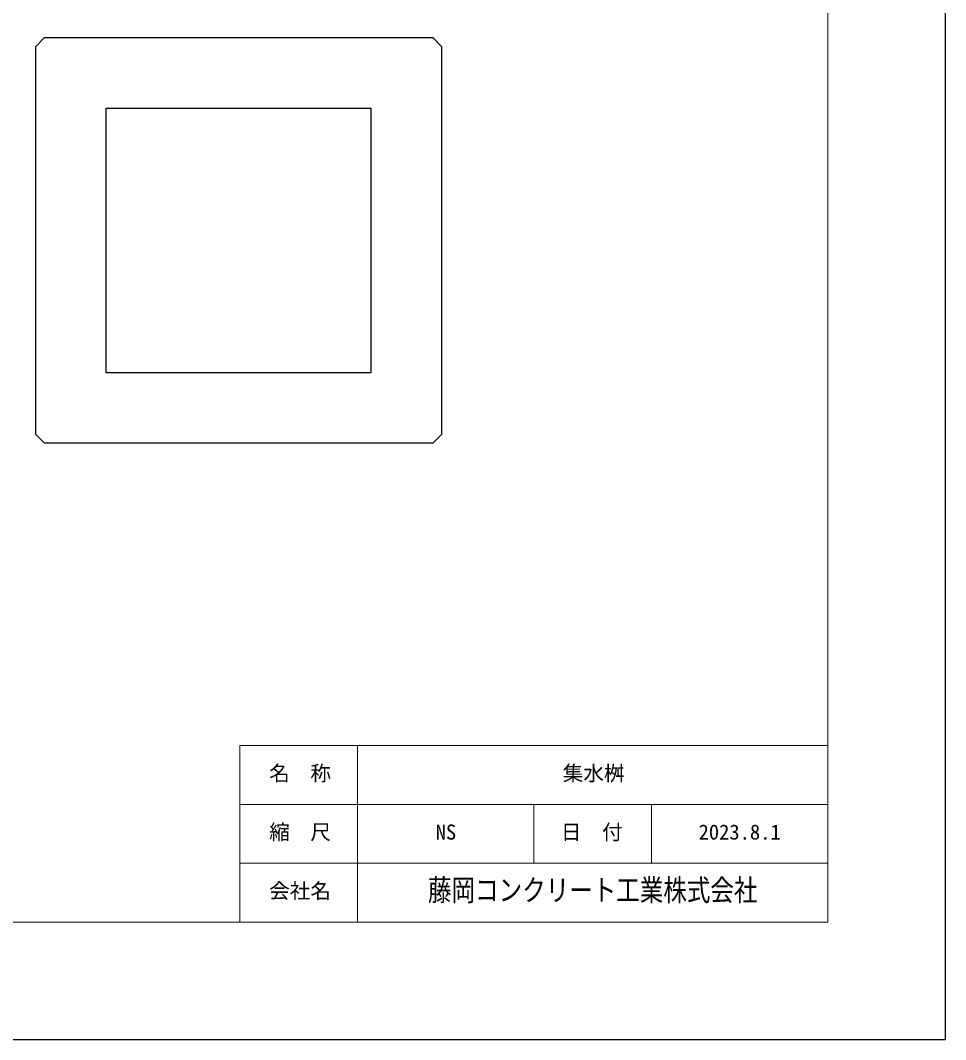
# Model space of a CAD drawing. Units: millimetres, scale not verified. Extents: x -4200 to 4200, y -2970 to 2970.
# Drawn here: x 2627 to 4200, y -2970 to -1236 of the extents above; entities that cross this region are included whole.
import ezdxf
from ezdxf.enums import TextEntityAlignment as Align

# ---------------------------------------------------------------- set-up
doc = ezdxf.new("R2010")
doc.units = ezdxf.units.MM
doc.header["$LTSCALE"] = 10
for name, color, linetype, lineweight in [('0-1_Defpoints', 5, 'Continuous', 25), ('0-2_HATCH', 6, 'Continuous', 25), ('0-6_WAKU', 3, 'Continuous', 13), ('0-7_WAKU-LINE', 7, 'Continuous', 13)]:
    doc.layers.add(name, color=color, linetype=linetype, lineweight=lineweight)
doc.layers.add('0-8_WAKU-TXT', color=7, linetype='Continuous')
doc.styles.add('ＭＳ ゴシック', font='')
doc.styles.get('ＭＳ ゴシック').set_extended_font_data('MS Gothic')

msp = doc.modelspace()

# ---------------------------------------------------------------- linework, layer by layer
at = {"layer": '0-1_Defpoints'}
msp.add_lwpolyline([(-4200, -2970), (4200, -2970), (4200, 2970), (-4200, 2970)], close=True, dxfattribs=at)
at = {"layer": '0-2_HATCH'}
for p, q in [((2652.99, -1280.68), (2667.99, -1265.68)), ((2652.99, -1940.68), (2652.99, -1280.68)), ((2667.99, -1265.68), (3327.99, -1265.68)), ((3327.99, -1265.68), (3342.99, -1280.68)), ((3342.99, -1280.68), (3342.99, -1940.68)), ((2772.99, -1835.68), (2772.99, -1385.68)), ((2772.99, -1385.68), (3222.99, -1385.68)), ((3222.99, -1385.68), (3222.99, -1835.68)), ((3222.99, -1835.68), (2772.99, -1835.68)), ((2667.99, -1955.68), (2652.99, -1940.68)), ((3342.99, -1940.68), (3327.99, -1955.68)), ((3327.99, -1955.68), (2667.99, -1955.68))]:
    msp.add_line(p, q, dxfattribs=at)
at = {"layer": '0-6_WAKU'}
for p, q in [((3000, -2470), (4000, -2470)), ((3000, -2770), (3000, -2470))]:
    msp.add_line(p, q, dxfattribs=at)
msp.add_lwpolyline([(-4000, -2770), (4000, -2770), (4000, 2770), (-4000, 2770)], close=True, dxfattribs=at)
at = {"layer": '0-7_WAKU-LINE'}
for p, q in [((3200, -2770), (3200, -2470)), ((3000, -2570), (4000, -2570)), ((3500, -2670), (3500, -2570)), ((3700, -2670), (3700, -2570)), ((3000, -2670), (4000, -2670))]:
    msp.add_line(p, q, dxfattribs=at)

# ---------------------------------------------------------------- texts
at = {"layer": '0-8_WAKU-TXT', "style": 'ＭＳ ゴシック'}
for s, p in [('名\u3000称', (3049.95, -2537.5)), ('集水桝', (3549, -2537.5)), ('縮\u3000尺', (3049.95, -2637.5)), ('NS', (3333, -2637.5)), ('日\u3000付', (3545.95, -2637.5)), ('2023.8.1', (3780, -2637.5)), ('会社名', (3049.95, -2737.5))]:
    msp.add_text(s, height=25.66, dxfattribs=at).set_placement(p, align=Align.BOTTOM_LEFT)
at = {"layer": '0-8_WAKU-TXT', "style": 'ＭＳ ゴシック', "width": 0.8}
msp.add_text('藤岡コンクリート工業株式会社', height=36.66, dxfattribs=at).set_placement((3320, -2745), align=Align.BOTTOM_LEFT)

doc.saveas('drawing.dxf')
